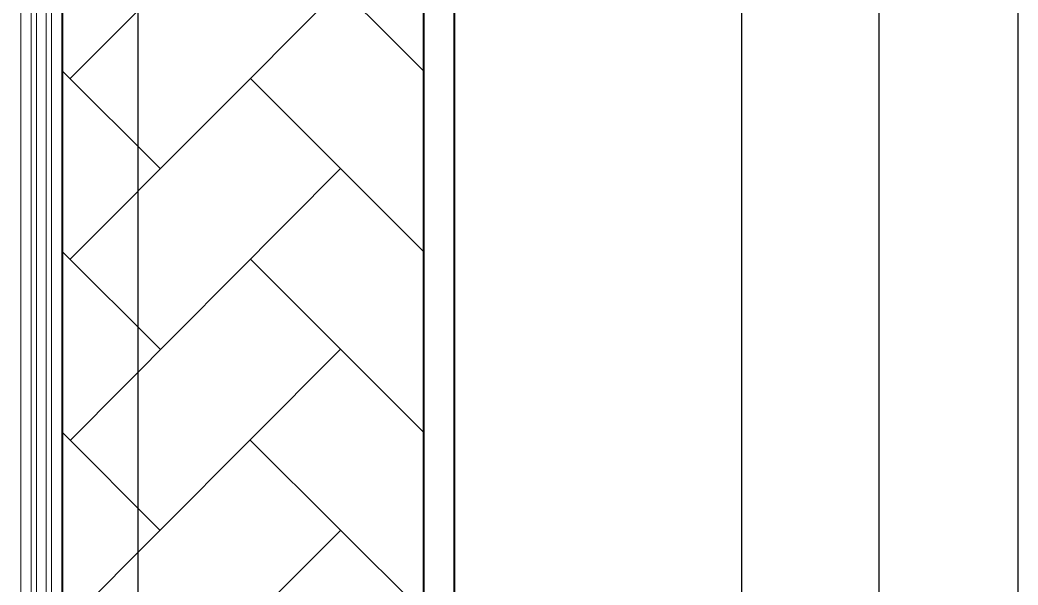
# Model space of a CAD drawing. Header units: millimetres. Extents: x 2928 to 3112, y 1220 to 1280.
# Drawn here: x 2983.33 to 2988.212, y 1243.314 to 1246.077 of the extents above; entities that cross this region are included whole.
import ezdxf

# ---------------------------------------------------------------- set-up
doc = ezdxf.new("R2010")
doc.units = ezdxf.units.MM

msp = doc.modelspace()

# ---------------------------------------------------------------- linework, layer by layer
at = {"color": 7, "linetype": 'Continuous', "lineweight": -2, "true_color": 0x000007}
for points in [[(2937.08126, 1265.3073), (2937.07792, 1267.474), (2938.98795, 1267.474), (2985.45528, 1267.474), (2985.45528, 1236.87356), (2938.98795, 1236.87356), (2937.08126, 1236.87356), (2937.08126, 1238.60692)], [(2937.23126, 1265.3073), (2937.23126, 1267.32399), (2938.98795, 1267.32399), (2985.30528, 1267.32399), (2985.30528, 1237.02356), (2938.98795, 1237.02356), (2937.22793, 1237.02356), (2937.22793, 1238.60692)]]:
    msp.add_lwpolyline(points, close=True, dxfattribs=at)
at = {"color": 253, "linetype": 'Continuous', "lineweight": -2, "true_color": 0x9a9a9a}
for points in [[(2988.21199, 1236.98689), (2988.21199, 1267.37066), (2988.21199, 1267.37066)], [(2987.53198, 1237.1369), (2987.53198, 1267.22066), (2987.53198, 1267.22066)], [(2983.90859, 1239.40693), (2983.90859, 1263.94728), (2983.90859, 1263.94728)], [(2986.85863, 1263.1906), (2986.85863, 1240.16027), (2986.85863, 1240.16027)]]:
    msp.add_lwpolyline(points, dxfattribs=at)
at = {"color": 9, "linetype": 'Continuous', "lineweight": 5, "true_color": 0xbababa}
for points in [[(2938.98795, 1264.55062), (2983.53859, 1264.55062), (2983.53859, 1238.80025)], [(2983.33525, 1239.30359), (2983.33525, 1264.04728), (2983.33525, 1264.04728)], [(2983.38525, 1239.30359), (2983.38525, 1264.04728), (2983.38525, 1264.04728)], [(2983.41192, 1239.30359), (2983.41192, 1264.04728), (2983.41192, 1264.04728)], [(2983.45859, 1239.30359), (2983.45859, 1264.04728), (2983.45859, 1264.04728)], [(2983.48525, 1239.30359), (2983.48525, 1264.04728), (2983.48525, 1264.04728)], [(2983.53525, 1239.30359), (2983.53525, 1264.04728), (2983.53525, 1264.04728)], [(2983.57525, 1245.79035), (2984.29526, 1246.51036), (2984.29526, 1246.51036)], [(2985.30195, 1245.83035), (2984.7486, 1246.38369), (2984.7486, 1246.38369)], [(2983.57525, 1244.90701), (2984.89861, 1246.23369), (2984.89861, 1246.23369)], [(2984.01526, 1245.35035), (2983.53525, 1245.83035), (2983.53525, 1245.83035)], [(2985.30195, 1244.94701), (2984.4586, 1245.79035), (2984.4586, 1245.79035)], [(2983.57525, 1244.02033), (2984.89861, 1245.35035), (2984.89861, 1245.35035)], [(2984.01526, 1244.467), (2983.53525, 1244.94701), (2983.53525, 1244.94701)], [(2985.30195, 1244.06366), (2984.4586, 1244.90701), (2984.4586, 1244.90701)], [(2983.57525, 1243.14031), (2984.89861, 1244.467), (2984.89861, 1244.467)], [(2984.01526, 1243.58032), (2983.53525, 1244.06366), (2983.53525, 1244.06366)], [(2985.30195, 1243.18032), (2984.4586, 1244.02033), (2984.4586, 1244.02033)], [(2983.57525, 1242.25697), (2984.89861, 1243.58032), (2984.89861, 1243.58032)]]:
    msp.add_lwpolyline(points, dxfattribs=at)
at = {"color": 7, "linetype": 'Continuous', "lineweight": -2, "true_color": 0x000007}
msp.add_lwpolyline([(2983.53859, 1264.04728), (2983.53859, 1239.30359), (2983.53859, 1239.30359)], dxfattribs=at)
at = {"color": 252, "linetype": 'Continuous', "lineweight": 5, "true_color": 0x989898}
msp.add_lwpolyline([(2985.30195, 1237.32023), (2985.30195, 1259.21054), (2985.45195, 1259.21054), (2985.45195, 1237.32023)], dxfattribs=at)

doc.saveas('drawing.dxf')
